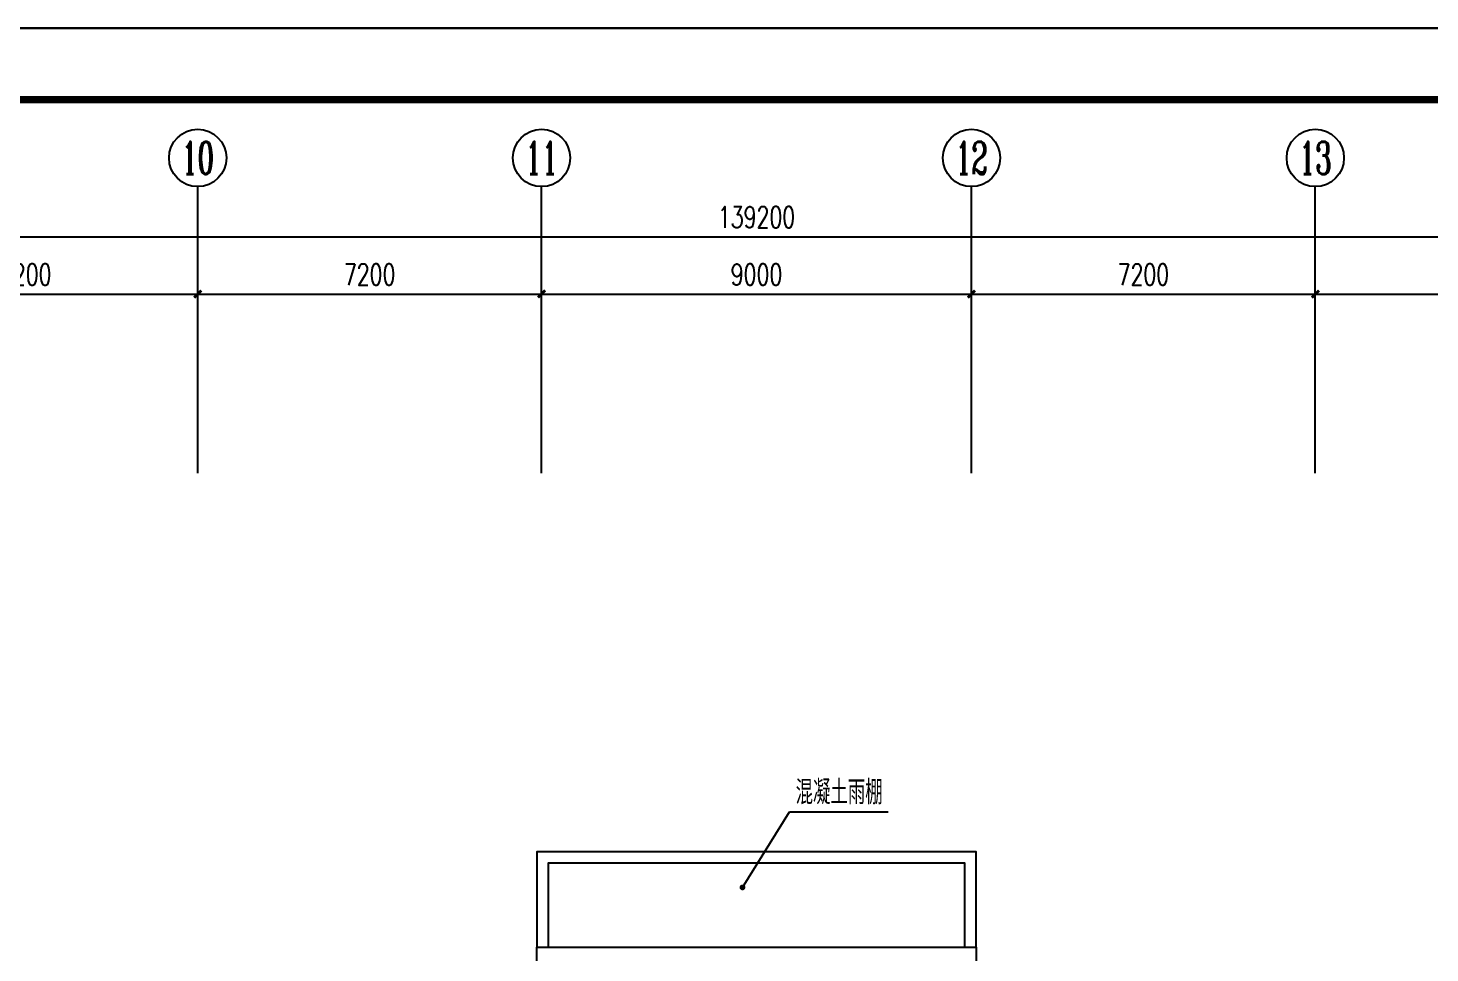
# Model space of a CAD drawing. Extents: x 1398449 to 2142961, y 256969 to 1032940.
# Drawn here: x 1573339 to 1602691, y 733449 to 752821 of the extents above; entities that cross this region are included whole.
import ezdxf
from ezdxf.enums import TextEntityAlignment as Align

# ---------------------------------------------------------------- set-up
doc = ezdxf.new("R2010")
doc.units = 0
doc.header["$LTSCALE"] = 1500
doc.header["$PDSIZE"] = 50
for name, color, linetype in [('1-建筑底图', 8, 'Continuous'), ('AXIS_TEXT', 7, 'Continuous'), ('BTTK', 7, 'Continuous'), ('PUB_TITLE', 4, 'Continuous'), ('党校-主楼（一期）参照$0$PUB_TITLE', 7, 'Continuous')]:
    doc.layers.add(name, color=color, linetype=linetype)
doc.layers.add('yichutu', color=7, linetype='Continuous', true_color=0xffffff, plot=False)
doc.styles.add('_TCH_AXIS', font='COMPLEX', dxfattribs={"bigfont": 'GBCBIG'})
doc.styles.add('_TCH_DIM', font='SIMPLEX', dxfattribs={"bigfont": 'GBCBIG'})
doc.styles.add('_TCH_DIM_T3', font='SIMPLEX', dxfattribs={"width": 0.705882, "bigfont": 'GBCBIG'})
doc.styles.add('COMPLEX', font='COMPLEX')
doc.styles.add('HZ(TK)', font='geniso.shx', dxfattribs={"width": 0.9, "bigfont": 'hztxt.shx'})
doc.styles.get("Standard").update_dxf_attribs({"font": 'gbeitc.shx', "bigfont": 'gbcbig.shx'})
doc.linetypes.add('JIEDI', pattern='A,1.25,-0.25,0.25,-0.25,0.625,["/",Standard,S=0.6,R=0,X=0,Y=-0.3],0.625,-0.25,0.25,-0.25', length=4)
doc.dimstyles.new('_TCH_ARCH&&150', dxfattribs={"dimtxt": 446.25, "dimasz": 150, "dimexe": 375, "dimexo": 450, "dimgap": 189.375, "dimtad": 1, "dimdec": 0, "dimzin": 0, "dimdsep": 46, "dimtxsty": '_TCH_DIM_T3', "dimblk": 'ARCHTICK', "dimcen": 0.09, "dimclrt": 7, "dimazin": 2, "dimtfac": 1, "dimtdec": 0, "dimtix": 1, "dimtmove": 2, "dimatfit": 3, "dimfxl": 1, "dimtolj": 1, "dimtzin": 0, "dimarcsym": 0})

# ---------------------------------------------------------------- blocks, each defined once
blk = doc.blocks.new('_AXISO')
blk.add_circle((0, 0), 0.5)
at = {"layer": 'AXIS_TEXT', "style": 'COMPLEX', "width": 1.041667}
blk.add_attdef('A', text='', height=0.56, dxfattribs=at).set_placement((-0.25, -0.28), (0.25, -0.28), align=Align.FIT)
blk = doc.blocks.new('_ArchTick')
at = {"color": 0, "linetype": 'ByBlock', "const_width": 0.4}
blk.add_lwpolyline([(-0.5, -0.5), (0.5, 0.5)], dxfattribs=at)
blk = doc.blocks.new('*D120')
at = {"layer": '1-建筑底图', "color": 0, "lineweight": -2, "transparency": 16777216}
for p, q in [((1518991, 743950), (1518991, 748825)), ((1658191, 743950), (1658191, 748825)), ((1518991, 748450), (1658191, 748450))]:
    blk.add_line(p, q, dxfattribs=at)
at = {"layer": 'Defpoints', "color": 0}
for p in [(1658191, 748450), (1518991, 743500), (1658191, 743500)]:
    blk.add_point(p, dxfattribs=at)
at = {"layer": '1-建筑底图', "color": 0, "lineweight": -2, "transparency": 16777216, "xscale": 150, "yscale": 150, "zscale": 150, "rotation": 180}
blk.add_blockref('_ArchTick', (1518991, 748450), dxfattribs=at)
at = {"layer": '1-建筑底图', "color": 0, "lineweight": -2, "transparency": 16777216, "xscale": 150, "yscale": 150, "zscale": 150}
blk.add_blockref('_ArchTick', (1658191, 748450), dxfattribs=at)
at = {"layer": '1-建筑底图', "color": 7, "transparency": 16777216, "insert": (1588591, 748862), "char_height": 446.2, "attachment_point": 5, "style": '_TCH_DIM_T3'}
blk.add_mtext('\\A1;139200', dxfattribs=at)
blk = doc.blocks.new('*D130')
at = {"layer": '1-建筑底图', "color": 0, "lineweight": -2, "transparency": 16777216}
for p, q in [((1569691, 743950), (1569691, 747625)), ((1576891, 743950), (1576891, 747625)), ((1569691, 747250), (1576891, 747250))]:
    blk.add_line(p, q, dxfattribs=at)
at = {"layer": 'Defpoints', "color": 0}
for p in [(1576891, 747250), (1569691, 743500), (1576891, 743500)]:
    blk.add_point(p, dxfattribs=at)
at = {"layer": '1-建筑底图', "color": 0, "lineweight": -2, "transparency": 16777216, "xscale": 150, "yscale": 150, "zscale": 150, "rotation": 180}
blk.add_blockref('_ArchTick', (1569691, 747250), dxfattribs=at)
at = {"layer": '1-建筑底图', "color": 0, "lineweight": -2, "transparency": 16777216, "xscale": 150, "yscale": 150, "zscale": 150}
blk.add_blockref('_ArchTick', (1576891, 747250), dxfattribs=at)
at = {"layer": '1-建筑底图', "color": 7, "transparency": 16777216, "insert": (1573291, 747662), "char_height": 446.2, "attachment_point": 5, "style": '_TCH_DIM_T3'}
blk.add_mtext('\\A1;7200', dxfattribs=at)
blk = doc.blocks.new('*D131')
at = {"layer": '1-建筑底图', "color": 0, "lineweight": -2, "transparency": 16777216}
for p, q in [((1576891, 743950), (1576891, 747625)), ((1584091, 743950), (1584091, 747625)), ((1576891, 747250), (1584091, 747250))]:
    blk.add_line(p, q, dxfattribs=at)
at = {"layer": 'Defpoints', "color": 0}
for p in [(1584091, 747250), (1576891, 743500), (1584091, 743500)]:
    blk.add_point(p, dxfattribs=at)
at = {"layer": '1-建筑底图', "color": 0, "lineweight": -2, "transparency": 16777216, "xscale": 150, "yscale": 150, "zscale": 150, "rotation": 180}
blk.add_blockref('_ArchTick', (1576891, 747250), dxfattribs=at)
at = {"layer": '1-建筑底图', "color": 0, "lineweight": -2, "transparency": 16777216, "xscale": 150, "yscale": 150, "zscale": 150}
blk.add_blockref('_ArchTick', (1584091, 747250), dxfattribs=at)
at = {"layer": '1-建筑底图', "color": 7, "transparency": 16777216, "insert": (1580491, 747662), "char_height": 446.2, "attachment_point": 5, "style": '_TCH_DIM_T3'}
blk.add_mtext('\\A1;7200', dxfattribs=at)
blk = doc.blocks.new('*D132')
at = {"layer": '1-建筑底图', "color": 0, "lineweight": -2, "transparency": 16777216}
for p, q in [((1584091, 743950), (1584091, 747625)), ((1593091, 743950), (1593091, 747625)), ((1584091, 747250), (1593091, 747250))]:
    blk.add_line(p, q, dxfattribs=at)
at = {"layer": 'Defpoints', "color": 0}
for p in [(1593091, 747250), (1584091, 743500), (1593091, 743500)]:
    blk.add_point(p, dxfattribs=at)
at = {"layer": '1-建筑底图', "color": 0, "lineweight": -2, "transparency": 16777216, "xscale": 150, "yscale": 150, "zscale": 150, "rotation": 180}
blk.add_blockref('_ArchTick', (1584091, 747250), dxfattribs=at)
at = {"layer": '1-建筑底图', "color": 0, "lineweight": -2, "transparency": 16777216, "xscale": 150, "yscale": 150, "zscale": 150}
blk.add_blockref('_ArchTick', (1593091, 747250), dxfattribs=at)
at = {"layer": '1-建筑底图', "color": 7, "transparency": 16777216, "insert": (1588591, 747662), "char_height": 446.2, "attachment_point": 5, "style": '_TCH_DIM_T3'}
blk.add_mtext('\\A1;9000', dxfattribs=at)
blk = doc.blocks.new('*D133')
at = {"layer": '1-建筑底图', "color": 0, "lineweight": -2, "transparency": 16777216}
for p, q in [((1593091, 743950), (1593091, 747625)), ((1600291, 743950), (1600291, 747625)), ((1593091, 747250), (1600291, 747250))]:
    blk.add_line(p, q, dxfattribs=at)
at = {"layer": 'Defpoints', "color": 0}
for p in [(1600291, 747250), (1593091, 743500), (1600291, 743500)]:
    blk.add_point(p, dxfattribs=at)
at = {"layer": '1-建筑底图', "color": 0, "lineweight": -2, "transparency": 16777216, "xscale": 150, "yscale": 150, "zscale": 150, "rotation": 180}
blk.add_blockref('_ArchTick', (1593091, 747250), dxfattribs=at)
at = {"layer": '1-建筑底图', "color": 0, "lineweight": -2, "transparency": 16777216, "xscale": 150, "yscale": 150, "zscale": 150}
blk.add_blockref('_ArchTick', (1600291, 747250), dxfattribs=at)
at = {"layer": '1-建筑底图', "color": 7, "transparency": 16777216, "insert": (1596691, 747662), "char_height": 446.2, "attachment_point": 5, "style": '_TCH_DIM_T3'}
blk.add_mtext('\\A1;7200', dxfattribs=at)
blk = doc.blocks.new('*D134')
at = {"layer": '1-建筑底图', "color": 0, "lineweight": -2, "transparency": 16777216}
for p, q in [((1600291, 743950), (1600291, 747625)), ((1607491, 743950), (1607491, 747625)), ((1600291, 747250), (1607491, 747250))]:
    blk.add_line(p, q, dxfattribs=at)
at = {"layer": 'Defpoints', "color": 0}
for p in [(1607491, 747250), (1600291, 743500), (1607491, 743500)]:
    blk.add_point(p, dxfattribs=at)
at = {"layer": '1-建筑底图', "color": 0, "lineweight": -2, "transparency": 16777216, "xscale": 150, "yscale": 150, "zscale": 150, "rotation": 180}
blk.add_blockref('_ArchTick', (1600291, 747250), dxfattribs=at)
at = {"layer": '1-建筑底图', "color": 0, "lineweight": -2, "transparency": 16777216, "xscale": 150, "yscale": 150, "zscale": 150}
blk.add_blockref('_ArchTick', (1607491, 747250), dxfattribs=at)
at = {"layer": '1-建筑底图', "color": 7, "transparency": 16777216, "insert": (1603891, 747662), "char_height": 446.2, "attachment_point": 5, "style": '_TCH_DIM_T3'}
blk.add_mtext('\\A1;7200', dxfattribs=at)
blk = doc.blocks.new('vhtemplate_2020年新竖式图框_A1_1_2', base_point=(-420.5, 0))
at = {"layer": 'PUB_TITLE', "color": 7}
blk.add_lwpolyline([(-420.5, 594), (841, 594), (841, 0), (-420.5, 0)], close=True, dxfattribs=at)
at = {"layer": 'PUB_TITLE', "const_width": 1}
blk.add_lwpolyline([(-395.5, 10), (831, 10), (831, 584), (-395.5, 584)], close=True, dxfattribs=at)
at = {"layer": 'BTTK', "color": 4, "style": 'HZ(TK)', "width": 0.9}
for tag, p in [('合作单位', (796, 511.5)), ('建设单位', (796, 209.5)), ('工程名称', (796, 176.5)), ('子项名称', (806, 160)), ('图纸名称', (796, 141))]:
    blk.add_attdef(tag, text='', height=3.5, dxfattribs=at).set_placement(p, align=Align.MIDDLE_CENTER)
for tag, p in [('注册证书号', (808.5, 309.01)), ('注册印章号', (808.5, 301.01)), ('设计号', (806, 193)), ('图别', (789.75, 34)), ('图号', (822.25, 34)), ('版本号', (789.75, 26)), ('日期', (822.25, 26))]:
    blk.add_attdef(tag, text='', height=3.5, dxfattribs=at).set_placement(p, align=Align.MIDDLE)
blk = doc.blocks.new('yct-1261-594-189225-89100-150-1004.0')
at = {"layer": 'yichutu', "color": 7, "true_color": 0xffffff}
blk.add_lwpolyline([(0, 0), (0, 89100), (189225, 89100), (189225, 0)], close=True, dxfattribs=at)
blk = doc.blocks.new('1-二层建筑底图')
at = {"layer": '1-建筑底图'}
for p, q in [((1576891, 743500), (1576891, 749500)), ((1584091, 743500), (1584091, 749500)), ((1593091, 743500), (1593091, 749500)), ((1600291, 743500), (1600291, 749500)), ((1588297, 734822.7), (1589283.5, 736404.9)), ((1589283.5, 736404.9), (1591348, 736404.9))]:
    blk.add_line(p, q, dxfattribs=at)
for points in [[(1593191, 733569.3), (1593191, 735569.3), (1583991, 735569.3), (1583991, 733569.3)], [(1592951, 733569.3), (1592951, 735329.3), (1584231, 735329.3), (1584231, 733569.3)]]:
    blk.add_lwpolyline(points, dxfattribs=at)
at = {"layer": '1-建筑底图', "const_width": 60}
blk.add_lwpolyline([(1588281.1, 734797.3, 1), (1588312.8, 734848.2, 1)], format="xyb", close=True, dxfattribs=at)
at = {"layer": '1-建筑底图'}
blk.add_lwpolyline([(1583991, 733569.3), (1593191, 733569.3), (1593191, 730569.3), (1583991, 730569.3)], close=True, dxfattribs=at)
ref = blk.add_blockref('_AXISO', (1576891, 750100), dxfattribs=dict(at, xscale=1200, yscale=1200, zscale=1200))
ref.add_attrib('A', '10', dxfattribs={"layer": 'AXIS_TEXT', "height": 678.82, "style": '_TCH_AXIS', "width": 0.724138}).set_placement((1576551.6, 749760.6), (1577230.4, 749760.6), align=Align.FIT)
ref = blk.add_blockref('_AXISO', (1584091, 750100), dxfattribs=dict(at, xscale=1200, yscale=1200, zscale=1200))
ref.add_attrib('A', '11', dxfattribs={"layer": 'AXIS_TEXT', "height": 678.82, "style": '_TCH_AXIS', "width": 0.875}).set_placement((1583751.6, 749760.6), (1584430.4, 749760.6), align=Align.FIT)
ref = blk.add_blockref('_AXISO', (1593091, 750100), dxfattribs=dict(at, xscale=1200, yscale=1200, zscale=1200))
ref.add_attrib('A', '12', dxfattribs={"layer": 'AXIS_TEXT', "height": 678.82, "style": '_TCH_AXIS', "width": 0.724138}).set_placement((1592751.6, 749760.6), (1593430.4, 749760.6), align=Align.FIT)
ref = blk.add_blockref('_AXISO', (1600291, 750100), dxfattribs=dict(at, xscale=1200, yscale=1200, zscale=1200))
ref.add_attrib('A', '13', dxfattribs={"layer": 'AXIS_TEXT', "height": 678.82, "style": '_TCH_AXIS', "width": 0.724138}).set_placement((1599951.6, 749760.6), (1600630.4, 749760.6), align=Align.FIT)
at = {"layer": '1-建筑底图', "style": '_TCH_DIM'}
blk.add_text('混凝土雨棚', height=506.38, dxfattribs=at).set_placement((1589408.8, 736562.4))
at = {"layer": '1-建筑底图'}
for p1, p2, distance, picture, middle in [((1518991, 743500), (1658191, 743500), 4950, '*D120', (1588591, 748862.5)), ((1569691, 743500), (1576891, 743500), 3750, '*D130', (1573291, 747662.5)), ((1576891, 743500), (1584091, 743500), 3750, '*D131', (1580491, 747662.5)), ((1584091, 743500), (1593091, 743500), 3750, '*D132', (1588591, 747662.5)), ((1593091, 743500), (1600291, 743500), 3750, '*D133', (1596691, 747662.5)), ((1600291, 743500), (1607491, 743500), 3750, '*D134', (1603891, 747662.5))]:
    dim = blk.add_aligned_dim(p1=p1, p2=p2, distance=distance, dimstyle='_TCH_ARCH&&150', dxfattribs=at)
    dim.commit()
    dim.dimension.update_dxf_attribs({"geometry": picture, "text_midpoint": middle})

msp = doc.modelspace()

# ---------------------------------------------------------------- linework, layer by layer
at = {"layer": '党校-主楼（一期）参照$0$PUB_TITLE'}
msp.add_lwpolyline([(1498789.3, 663721.2), (1687939.3, 663721.2), (1687939.3, 752821.2), (1498789.3, 752821.2)], close=True, dxfattribs=at)
at = {"layer": '党校-主楼（一期）参照$0$PUB_TITLE', "const_width": 150}
msp.add_lwpolyline([(1502539.3, 665221.2), (1686439.3, 665221.2), (1686439.3, 751321.2), (1502539.3, 751321.2)], close=True, dxfattribs=at)

# ---------------------------------------------------------------- block references
at = {"xscale": 150, "yscale": 150, "zscale": 150}
msp.add_blockref('vhtemplate_2020年新竖式图框_A1_1_2', (1498714.3, 663721.2), dxfattribs=at)
at = {"layer": '1-建筑底图', "linetype": 'JIEDI'}
msp.add_blockref('1-二层建筑底图', (0, 0), dxfattribs=at)
at = {"layer": 'yichutu'}
msp.add_blockref('yct-1261-594-189225-89100-150-1004.0', (1498714.3, 663721.2), dxfattribs=at)

doc.saveas('drawing.dxf')
